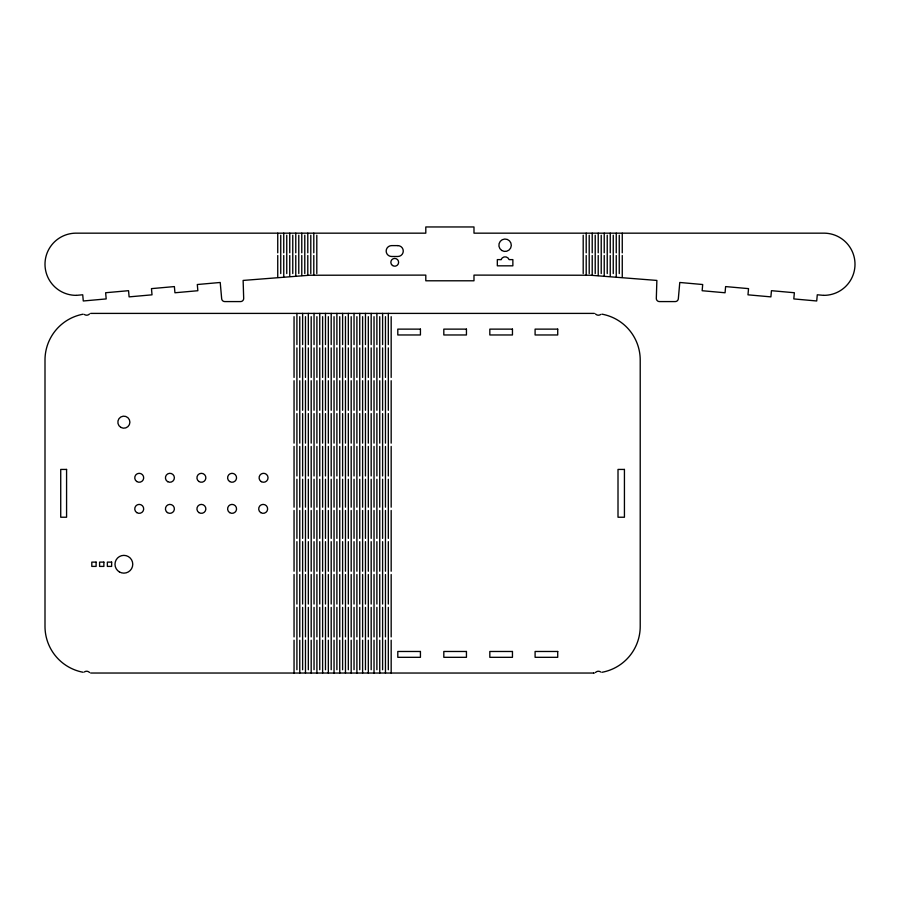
<?xml version="1.0" encoding="UTF-8"?>
<svg xmlns="http://www.w3.org/2000/svg" width="900" height="900" viewBox="0 0 900 900"><rect width="100%" height="100%" fill="white"/><g stroke="black" fill="none" stroke-linecap="round" stroke-linejoin="round"><path stroke-width="1.35" d="M89.539 313.931L89.505 313.976A3.938 3.938 0 0 1 84.33 314.449M595.485 672.525L595.62 672.379A3.938 3.938 0 0 1 600.75 672.019M76.309 295.358L82.721 294.784L83.284 300.983L106.189 298.924L105.638 292.736L128.554 290.689L129.105 296.876L152.021 294.829L151.47 288.63L174.386 286.582L174.938 292.77L197.854 290.723L197.303 284.524L220.219 282.476L221.67 298.744A3.105 3.105 0 0 0 224.764 301.579L240.57 301.579A3.105 3.105 0 0 0 243.686 298.474L243.124 280.429L309.465 275.243L425.801 275.108L425.801 280.789L473.985 280.789L473.985 275.108L590.535 275.243L656.876 280.429L656.314 298.474A3.105 3.105 0 0 0 659.43 301.579L675.236 301.579A3.105 3.105 0 0 0 678.33 298.744L679.781 282.476L702.697 284.524L702.146 290.723L725.062 292.77L725.614 286.582L748.53 288.63L747.979 294.829L770.895 296.876L771.446 290.689L794.363 292.736L793.811 298.924L816.716 300.983L817.279 294.784L823.691 295.358M90.675 313.402L594.349 313.402M594.259 673.043L593.786 673.043M593.595 673.043L90.675 673.031M89.561 672.525L89.438 672.401A3.938 3.938 0 0 0 84.33 671.985M595.496 313.931L595.62 314.066A3.938 3.938 0 0 0 600.75 314.426M622.26 233.167L622.26 252.844M622.26 255.476L622.26 277.324M619.256 235.237L619.256 273.555M616.252 233.167L616.252 252.844M616.252 255.476L616.252 276.75M613.249 235.237L613.249 273.555M610.245 233.167L610.245 252.844M610.245 255.476L610.245 276.255M607.23 235.237L607.23 273.555M604.226 233.167L604.226 252.844M604.226 255.476L604.226 275.85M601.222 235.237L601.222 273.555M598.219 233.167L598.219 252.844M598.219 255.476L598.219 275.524M595.215 235.237L595.215 273.555M592.211 233.167L592.211 252.844M592.211 255.476L592.211 275.299M589.207 235.237L589.207 273.555M586.204 233.167L586.204 252.844M586.204 255.476L586.204 275.141M583.2 235.237L583.2 273.555M391.174 316.676L391.174 377.438M391.174 380.723L391.174 443.137M391.174 446.411L391.174 507.184M391.174 510.469L391.174 571.23M391.174 574.515L391.174 636.919M391.174 640.204L391.174 673.043M388.316 313.391L388.316 344.599M388.316 347.884L388.316 410.287M388.316 413.572L388.316 475.976M388.316 479.261L388.316 538.38M388.316 541.665L388.316 604.069M388.316 607.354L388.316 669.758M385.459 316.676L385.459 377.438M385.459 380.723L385.459 443.137M385.459 446.411L385.459 507.184M385.459 510.469L385.459 571.23M385.459 574.515L385.459 636.919M385.459 640.204L385.459 673.043M382.601 313.391L382.601 344.599M382.601 347.884L382.601 410.287M382.601 413.572L382.601 475.976M382.601 479.261L382.601 538.38M382.601 541.665L382.601 604.069M382.601 607.354L382.601 669.758M379.744 316.676L379.744 377.438M379.744 380.723L379.744 443.137M379.744 446.411L379.744 507.184M379.744 510.469L379.744 571.23M379.744 574.515L379.744 636.919M379.744 640.204L379.744 673.043M376.886 313.391L376.886 344.599M376.886 347.884L376.886 410.287M376.886 413.572L376.886 475.976M376.886 479.261L376.886 538.38M376.886 541.665L376.886 604.069M376.886 607.354L376.886 669.758M374.029 316.676L374.029 377.438M374.029 380.723L374.029 443.137M374.029 446.411L374.029 507.184M374.029 510.469L374.029 571.23M374.029 574.515L374.029 636.919M374.029 640.204L374.029 673.043M371.171 313.391L371.171 344.599M371.171 347.884L371.171 410.287M371.171 413.572L371.171 475.976M371.171 479.261L371.171 538.38M371.171 541.665L371.171 604.069M371.171 607.354L371.171 669.758M368.314 316.676L368.314 377.438M368.314 380.723L368.314 443.137M368.314 446.411L368.314 507.184M368.314 510.469L368.314 571.23M368.314 574.515L368.314 636.919M368.314 640.204L368.314 673.043M365.456 313.391L365.456 344.599M365.456 347.884L365.456 410.287M365.456 413.572L365.456 475.976M365.456 479.261L365.456 538.38M365.456 541.665L365.456 604.069M365.456 607.354L365.456 669.758M362.61 316.676L362.61 377.438M362.61 380.723L362.61 443.137M362.61 446.411L362.61 507.184M362.61 510.469L362.61 571.23M362.61 574.515L362.61 636.919M362.61 640.204L362.61 673.043M359.752 313.391L359.752 344.599M359.752 347.884L359.752 410.287M359.752 413.572L359.752 475.976M359.752 479.261L359.752 538.38M359.752 541.665L359.752 604.069M359.752 607.354L359.752 669.758M356.895 316.676L356.895 377.438M356.895 380.723L356.895 443.137M356.895 446.411L356.895 507.184M356.895 510.469L356.895 571.23M356.895 574.515L356.895 636.919M356.895 640.204L356.895 673.043M354.037 313.391L354.037 344.599M354.037 347.884L354.037 410.287M354.037 413.572L354.037 475.976M354.037 479.261L354.037 538.38M354.037 541.665L354.037 604.069M354.037 607.354L354.037 669.758M351.18 316.676L351.18 377.438M351.18 380.723L351.18 443.137M351.18 446.411L351.18 507.184M351.18 510.469L351.18 571.23M351.18 574.515L351.18 636.919M351.18 640.204L351.18 673.043M348.322 313.391L348.322 344.599M348.322 347.884L348.322 410.287M348.322 413.572L348.322 475.976M348.322 479.261L348.322 538.38M348.322 541.665L348.322 604.069M348.322 607.354L348.322 669.758M345.465 316.676L345.465 377.438M345.465 380.723L345.465 443.137M345.465 446.411L345.465 507.184M345.465 510.469L345.465 571.23M345.465 574.515L345.465 636.919M345.465 640.204L345.465 673.043M342.608 313.391L342.608 344.599M342.608 347.884L342.608 410.287M342.608 413.572L342.608 475.976M342.608 479.261L342.608 538.38M342.608 541.665L342.608 604.069M342.608 607.354L342.608 669.758M339.75 316.676L339.75 377.438M339.75 380.723L339.75 443.137M339.75 446.411L339.75 507.184M339.75 510.469L339.75 571.23M339.75 574.515L339.75 636.919M339.75 640.204L339.75 673.043M336.892 313.391L336.892 344.599M336.892 347.884L336.892 410.287M336.892 413.572L336.892 475.976M336.892 479.261L336.892 538.38M336.892 541.665L336.892 604.069M336.892 607.354L336.892 669.758M334.046 316.676L334.046 377.438M334.046 380.723L334.046 443.137M334.046 446.411L334.046 507.184M334.046 510.469L334.046 571.23M334.046 574.515L334.046 636.919M334.046 640.204L334.046 673.043M331.189 313.391L331.189 344.599M331.189 347.884L331.189 410.287M331.189 413.572L331.189 475.976M331.189 479.261L331.189 538.38M331.189 541.665L331.189 604.069M331.189 607.354L331.189 669.758M328.331 316.676L328.331 377.438M328.331 380.723L328.331 443.137M328.331 446.411L328.331 507.184M328.331 510.469L328.331 571.23M328.331 574.515L328.331 636.919M328.331 640.204L328.331 673.043M325.474 313.391L325.474 344.599M325.474 347.884L325.474 410.287M325.474 413.572L325.474 475.976M325.474 479.261L325.474 538.38M325.474 541.665L325.474 604.069M325.474 607.354L325.474 669.758M322.616 316.676L322.616 377.438M322.616 380.723L322.616 443.137M322.616 446.411L322.616 507.184M322.616 510.469L322.616 571.23M322.616 574.515L322.616 636.919M322.616 640.204L322.616 673.043M319.759 313.391L319.759 344.599M319.759 347.884L319.759 410.287M319.759 413.572L319.759 475.976M319.759 479.261L319.759 538.38M319.759 541.665L319.759 604.069M319.759 607.354L319.759 669.758M316.901 316.676L316.901 377.438M316.901 380.723L316.901 443.137M316.901 446.411L316.901 507.184M316.901 510.469L316.901 571.23M316.901 574.515L316.901 636.919M316.901 640.204L316.901 673.043M316.8 235.237L316.8 273.555M314.044 313.391L314.044 344.599M314.044 347.884L314.044 410.287M314.044 413.572L314.044 475.976M314.044 479.261L314.044 538.38M314.044 541.665L314.044 604.069M314.044 607.354L314.044 669.758M313.796 233.167L313.796 252.844M313.796 255.476L313.796 275.141M311.186 316.676L311.186 377.438M311.186 380.723L311.186 443.137M311.186 446.411L311.186 507.184M311.186 510.469L311.186 571.23M311.186 574.515L311.186 636.919M311.186 640.204L311.186 673.043M310.793 235.237L310.793 273.555M308.329 313.391L308.329 344.599M308.329 347.884L308.329 410.287M308.329 413.572L308.329 475.976M308.329 479.261L308.329 538.38M308.329 541.665L308.329 604.069M308.329 607.354L308.329 669.758M307.789 233.167L307.789 252.844M307.789 255.476L307.789 275.299M305.471 316.676L305.471 377.438M305.471 380.723L305.471 443.137M305.471 446.411L305.471 507.184M305.471 510.469L305.471 571.23M305.471 574.515L305.471 636.919M305.471 640.204L305.471 673.043M304.785 235.237L304.785 273.555M302.625 313.391L302.625 344.599M302.625 347.884L302.625 410.287M302.625 413.572L302.625 475.976M302.625 479.261L302.625 538.38M302.625 541.665L302.625 604.069M302.625 607.354L302.625 669.758M301.781 233.167L301.781 252.844M301.781 255.476L301.781 275.524M299.767 316.676L299.767 377.438M299.767 380.723L299.767 443.137M299.767 446.411L299.767 507.184M299.767 510.469L299.767 571.23M299.767 574.515L299.767 636.919M299.767 640.204L299.767 673.043M298.777 235.237L298.777 273.555M296.91 313.391L296.91 344.599M296.91 347.884L296.91 410.287M296.91 413.572L296.91 475.976M296.91 479.261L296.91 538.38M296.91 541.665L296.91 604.069M296.91 607.354L296.91 669.758M295.774 233.167L295.774 252.844M295.774 255.476L295.774 275.85M294.053 316.676L294.053 377.438M294.053 380.723L294.053 443.137M294.053 446.411L294.053 507.184M294.053 510.469L294.053 571.23M294.053 574.515L294.053 636.919M294.053 640.204L294.053 673.043M292.77 235.237L292.77 273.555M289.755 233.167L289.755 252.844M289.755 255.476L289.755 276.255M286.751 235.237L286.751 273.555M283.748 233.167L283.748 252.844M283.748 255.476L283.748 276.75M280.744 235.237L280.744 273.555M277.74 233.167L277.74 252.844M277.74 255.476L277.74 277.324M823.905 295.346A31.095 31.095 0 0 0 855 264.645A31.095 31.095 0 0 0 824.681 233.167L473.985 233.167L473.985 226.958L425.801 226.958L425.801 233.167L75.319 233.167A31.095 31.095 0 0 0 45 264.645A31.095 31.095 0 0 0 76.095 295.346M601.965 314.156A46.631 46.631 0 0 1 640.215 360.022L640.215 626.423A46.631 46.631 0 0 1 601.965 672.289M83.126 672.266A46.631 46.631 0 0 1 45 626.423L45 360.022A46.631 46.631 0 0 1 83.126 314.179M397.822 245.61L391.613 245.61A5.445 5.445 0 0 0 386.168 251.044A5.445 5.445 0 0 0 391.613 256.489L397.822 256.489A5.445 5.445 0 0 0 403.267 251.044A5.445 5.445 0 0 0 397.822 245.61M501.086 259.616L497.329 259.616L497.329 265.826L512.865 265.826L512.865 259.616L509.108 259.616A4.275 4.275 0 0 0 501.086 259.616M420.435 329.13L397.8 329.13L397.8 334.969L420.435 334.969L420.435 329.13M466.447 329.13L443.812 329.13L443.812 334.969L466.447 334.969L466.447 329.13M512.46 329.13L489.825 329.13L489.825 334.969L512.46 334.969L512.46 329.13M557.719 329.13L535.095 329.13L535.095 334.969L557.719 334.969L557.719 329.13M66.578 469.429L60.727 469.429L60.727 517.23L66.578 517.23L66.578 469.429M624.431 469.429L618.008 469.429L618.008 517.23L624.431 517.23L624.431 469.429M96.109 562.118L91.811 562.118L91.811 566.404L96.109 566.404L96.109 562.118M103.871 562.118L99.585 562.118L99.585 566.404L103.871 566.404L103.871 562.118M111.645 562.118L107.359 562.118L107.359 566.404L111.645 566.404L111.645 562.118M420.435 651.476L397.8 651.476L397.8 657.315L420.435 657.315L420.435 651.476M466.447 651.476L443.812 651.476L443.812 657.315L466.447 657.315L466.447 651.476M512.46 651.476L489.825 651.476L489.825 657.315L512.46 657.315L512.46 651.476M557.719 651.476L535.095 651.476L535.095 657.315L557.719 657.315L557.719 651.476M501.728 250.47A6.221 6.221 0 0 0 511.301 245.531A6.221 6.221 0 0 0 502.245 239.715A6.221 6.221 0 0 0 501.728 250.47M392.49 265.489A3.881 3.881 0 0 0 398.599 262.665A3.881 3.881 0 0 0 393.098 258.784A3.881 3.881 0 0 0 392.49 265.489M119.43 571.95A8.888 8.888 0 0 0 132.761 564.255A8.888 8.888 0 0 0 119.43 556.56A8.888 8.888 0 0 0 119.43 571.95M136.71 512.572A4.478 4.478 0 0 0 143.685 509.186A4.478 4.478 0 0 0 137.261 504.844A4.478 4.478 0 0 0 136.71 512.572M136.71 481.489A4.478 4.478 0 0 0 143.685 478.103A4.478 4.478 0 0 0 137.261 473.76A4.478 4.478 0 0 0 136.71 481.489M167.67 481.657A4.478 4.478 0 0 0 174.386 477.787A4.478 4.478 0 0 0 167.67 473.906A4.478 4.478 0 0 0 167.67 481.657M167.4 512.572A4.478 4.478 0 0 0 174.375 509.186A4.478 4.478 0 0 0 167.951 504.844A4.478 4.478 0 0 0 167.4 512.572M198.889 512.572A4.478 4.478 0 0 0 205.852 509.186A4.478 4.478 0 0 0 199.44 504.844A4.478 4.478 0 0 0 198.889 512.572M198.889 481.489A4.478 4.478 0 0 0 205.852 478.103A4.478 4.478 0 0 0 199.44 473.76A4.478 4.478 0 0 0 198.889 481.489M229.567 512.572A4.478 4.478 0 0 0 236.542 509.186A4.478 4.478 0 0 0 230.119 504.844A4.478 4.478 0 0 0 229.567 512.572M261.326 481.657A4.478 4.478 0 0 0 268.043 477.787A4.478 4.478 0 0 0 261.326 473.906A4.478 4.478 0 0 0 261.326 481.657M260.651 512.572A4.478 4.478 0 0 0 267.626 509.186A4.478 4.478 0 0 0 261.214 504.844A4.478 4.478 0 0 0 260.651 512.572M120.859 427.399A6.03 6.03 0 0 0 129.904 422.179A6.03 6.03 0 0 0 120.859 416.959A6.03 6.03 0 0 0 120.859 427.399M229.567 481.489A4.478 4.478 0 0 0 236.542 478.103A4.478 4.478 0 0 0 230.119 473.76A4.478 4.478 0 0 0 229.567 481.489"/></g></svg>
